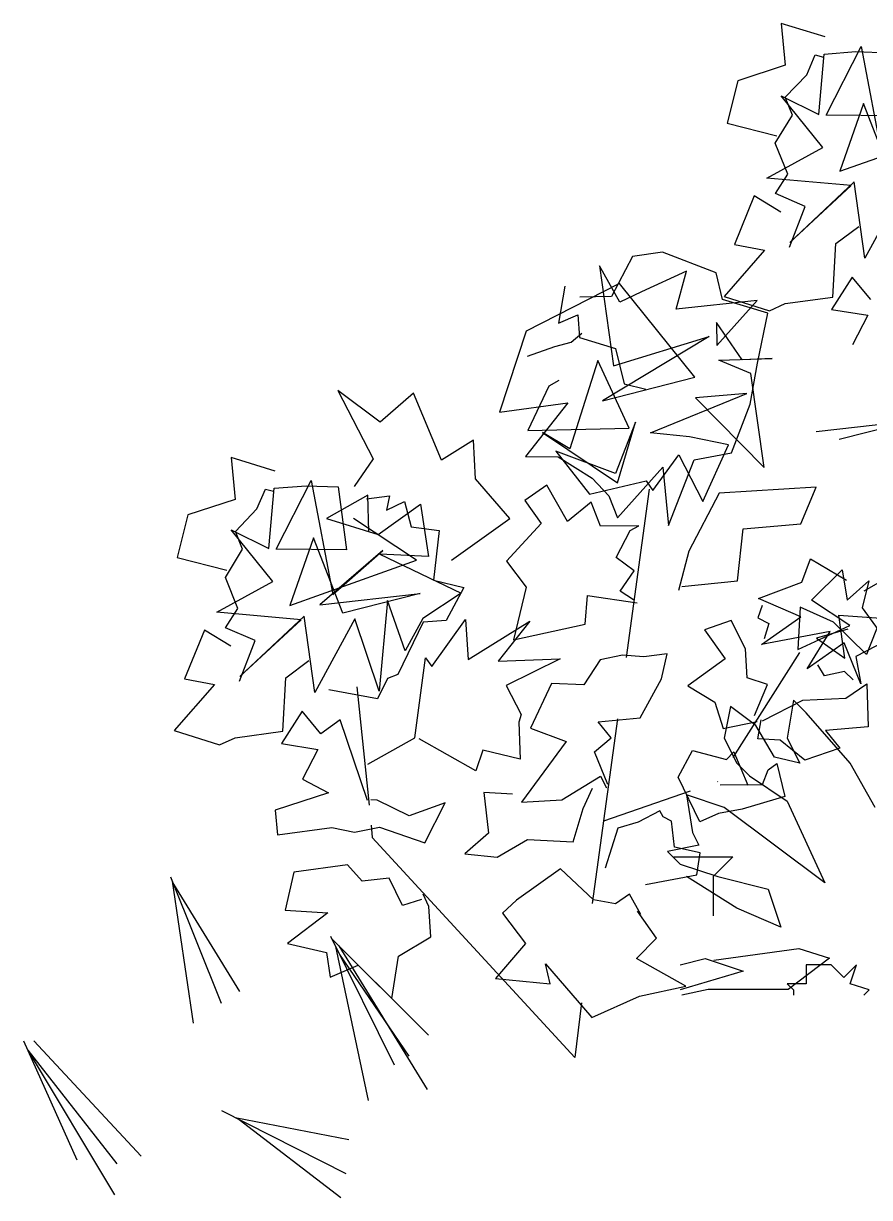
# Model space of a CAD drawing. Extents: x 594.41 to 596.31, y 172.36 to 173.85.
# Drawn here: x 594.415 to 595.168, y 172.619 to 173.664 of the extents above; entities that cross this region are included whole.
import ezdxf

# ---------------------------------------------------------------- set-up
doc = ezdxf.new("R2010")
doc.units = 0
doc.header["$LTSCALE"] = 0.3
doc.header["$MEASUREMENT"] = 0
doc.layers.get('0').update_dxf_attribs({"linetype": 'CONTINUOUS'})

msp = doc.modelspace()

# ---------------------------------------------------------------- linework, layer by layer
for p, q in [((595.0891, 173.6641), (595.0928, 173.6269)), ((595.1284, 173.6522), (595.0891, 173.6641)), ((595.0928, 173.6269), (595.0505, 173.6131)), ((595.0505, 173.6131), (595.0412, 173.5753)), ((595.0412, 173.5753), (595.0854, 173.564)), ((595.0653, 173.5106), (595.0476, 173.4672)), ((595.0889, 173.4962), (595.0653, 173.5106)), ((595.0744, 173.4623), (595.0385, 173.4211)), ((595.0476, 173.4672), (595.0744, 173.4623)), ((595.1353, 173.4205), (595.1378, 173.4681)), ((595.1525, 173.4383), (595.134, 173.4095)), ((595.1689, 173.4183), (595.1525, 173.4383)), ((595.0385, 173.4211), (595.0788, 173.4083)), ((595.0928, 173.4147), (595.1353, 173.4205)), ((595.0788, 173.4083), (595.0928, 173.4147)), ((595.134, 173.4095), (595.1664, 173.4043)), ((595.1664, 173.4043), (595.1528, 173.3779)), ((594.6945, 173.3374), (594.7262, 173.2764)), ((594.7323, 173.3091), (594.6945, 173.3374)), ((594.7621, 173.335), (594.7323, 173.3091)), ((594.7869, 173.2755), (594.7621, 173.335)), ((594.8154, 173.2932), (594.7869, 173.2755)), ((594.8171, 173.2587), (594.8154, 173.2932)), ((594.5996, 173.2776), (594.6033, 173.2404)), ((594.6389, 173.2657), (594.5996, 173.2776)), ((594.7262, 173.2764), (594.709, 173.252)), ((594.8478, 173.2233), (594.8171, 173.2587)), ((594.8991, 173.2208), (594.8805, 173.2531)), ((594.9514, 173.0996), (594.9721, 173.2495)), ((595.0341, 173.2459), (595.0071, 173.1943)), ((595.1202, 173.2514), (595.0341, 173.2459)), ((595.1066, 173.2187), (595.1202, 173.2514)), ((594.6033, 173.2404), (594.561, 173.2266)), ((594.8611, 173.2394), (594.8755, 173.219)), ((594.92, 173.238), (594.8991, 173.2208)), ((594.9284, 173.2165), (594.92, 173.238)), ((594.561, 173.2266), (594.5517, 173.1888)), ((594.7957, 173.1863), (594.8478, 173.2233)), ((594.8755, 173.219), (594.8448, 173.1855)), ((594.9624, 173.217), (594.9284, 173.2165)), ((594.9423, 173.1887), (594.9547, 173.2128)), ((594.9547, 173.2128), (594.9624, 173.217)), ((595.0504, 173.168), (595.0553, 173.2141)), ((595.0553, 173.2141), (595.1066, 173.2187)), ((595.0071, 173.1943), (594.9978, 173.1592)), ((594.5517, 173.1888), (594.5959, 173.1775)), ((594.8448, 173.1855), (594.8623, 173.1622)), ((594.9583, 173.1768), (594.9423, 173.1887)), ((595.163, 173.1591), (595.2048, 173.1828)), ((594.9458, 173.1588), (594.9583, 173.1768)), ((594.8623, 173.1622), (594.851, 173.1153)), ((594.9577, 173.1509), (594.9458, 173.1588)), ((595.0007, 173.1628), (595.0504, 173.168)), ((594.9147, 173.1295), (594.9167, 173.155)), ((594.9167, 173.155), (594.9609, 173.1484)), ((594.8081, 173.1336), (594.8106, 173.0979)), ((594.8106, 173.0979), (594.8654, 173.1321)), ((594.8654, 173.1321), (594.8373, 173.0964)), ((594.851, 173.1153), (594.9147, 173.1295)), ((595.0446, 173.1327), (595.021, 173.1243)), ((595.0574, 173.1075), (595.0446, 173.1327)), ((594.5758, 173.1241), (594.5581, 173.0807)), ((594.5994, 173.1097), (594.5758, 173.1241)), ((595.021, 173.1243), (595.0393, 173.0984)), ((595.059, 173.0816), (595.0574, 173.1075)), ((594.7632, 173.0283), (594.7725, 173.0994)), ((594.7725, 173.0994), (594.7784, 173.0917)), ((594.8373, 173.0964), (594.8924, 173.0984)), ((594.8924, 173.0984), (594.8445, 173.0747)), ((594.9281, 173.0976), (594.9136, 173.0753)), ((594.9479, 173.1019), (594.9281, 173.0976)), ((594.9669, 173.1002), (594.9479, 173.1019)), ((594.9878, 173.103), (594.9669, 173.1002)), ((594.9826, 173.0807), (594.9878, 173.103)), ((595.0393, 173.0984), (595.0062, 173.0744)), ((595.0464, 173.0106), (595.1059, 173.104)), ((594.5849, 173.0758), (594.549, 173.0346)), ((594.5581, 173.0807), (594.5849, 173.0758)), ((594.6458, 173.034), (594.6483, 173.0816)), ((594.8847, 173.0766), (594.866, 173.0367)), ((594.9136, 173.0753), (594.8847, 173.0766)), ((594.9637, 173.046), (594.9826, 173.0807)), ((595.0771, 173.0758), (595.059, 173.0816)), ((595.0656, 173.048), (595.0771, 173.0758)), ((595.1467, 173.0636), (595.1653, 173.0761)), ((595.1653, 173.0761), (595.1665, 173.0379)), ((594.73, 173.0628), (594.6865, 173.0709)), ((594.7115, 173.0737), (594.7224, 172.9681)), ((594.8445, 173.0747), (594.8577, 173.0489)), ((595.0062, 173.0744), (595.0303, 173.0599)), ((595.0303, 173.0599), (595.0376, 173.0366)), ((595.0441, 173.056), (595.0385, 173.028)), ((595.0441, 173.056), (595.0385, 173.028)), ((595.0665, 173.0392), (595.0441, 173.056)), ((595.0665, 173.0392), (595.0441, 173.056)), ((595.0726, 173.0433), (595.1086, 173.0616)), ((595.1001, 173.0616), (595.0945, 173.028)), ((595.1001, 173.0616), (595.0945, 173.028)), ((595.1114, 173.0504), (595.1001, 173.0616)), ((595.1114, 173.0504), (595.1001, 173.0616)), ((595.1086, 173.0616), (595.1467, 173.0636)), ((594.663, 173.0518), (594.6445, 173.023)), ((594.6794, 173.0318), (594.663, 173.0518)), ((594.6966, 173.0443), (594.6794, 173.0318)), ((594.721, 172.9723), (594.6966, 173.0443)), ((594.8577, 173.0489), (594.8558, 173.0422)), ((594.9213, 172.8808), (594.9439, 173.0452)), ((594.9264, 173.0425), (594.9637, 173.046)), ((595.0685, 173.0273), (595.0715, 173.0442)), ((595.1506, 173.0055), (595.1114, 173.0504)), ((595.1506, 173.0055), (595.1114, 173.0504)), ((594.549, 173.0346), (594.5893, 173.0218)), ((594.6033, 173.0282), (594.6458, 173.034)), ((594.8558, 173.0422), (594.8568, 173.0092)), ((594.866, 173.0367), (594.8979, 173.025)), ((594.9379, 173.0283), (594.9264, 173.0425)), ((595.0376, 173.0366), (595.0678, 173.0427)), ((595.0833, 173.0111), (595.0665, 173.0392)), ((595.0833, 173.0111), (595.0665, 173.0392)), ((595.1665, 173.0379), (595.1288, 173.0347)), ((595.1288, 173.0347), (595.1415, 173.0189)), ((594.5893, 173.0218), (594.6033, 173.0282)), ((594.6445, 173.023), (594.6769, 173.0178)), ((594.7214, 173.0047), (594.7632, 173.0283)), ((594.8174, 172.9987), (594.7671, 173.0273)), ((594.8979, 173.025), (594.8582, 172.9709)), ((594.9232, 173.0158), (594.9379, 173.0283)), ((595.0385, 173.028), (595.0497, 173.0055)), ((595.0385, 173.028), (595.0497, 173.0055)), ((595.0883, 173.026), (595.0685, 173.0273)), ((595.1103, 173.0082), (595.0883, 173.026)), ((595.0945, 173.028), (595.1058, 173.0055)), ((595.0945, 173.028), (595.1058, 173.0055)), ((594.6769, 173.0178), (594.6633, 172.9914)), ((594.8236, 173.0173), (594.8174, 172.9987)), ((594.8568, 173.0092), (594.8236, 173.0173)), ((594.935, 172.9865), (594.9232, 173.0158)), ((594.9974, 172.9931), (595.0102, 173.017)), ((595.0102, 173.017), (595.0406, 173.0089)), ((595.0406, 173.0089), (595.047, 173.0158)), ((595.047, 173.0158), (595.0594, 172.986)), ((595.1415, 173.0189), (595.1103, 173.0082)), ((595.0497, 173.0055), (595.0609, 172.9943)), ((595.0497, 173.0055), (595.0609, 172.9943)), ((595.0775, 172.9998), (595.0853, 173.0054)), ((595.1058, 173.0055), (595.0833, 173.0111)), ((595.1058, 173.0055), (595.0833, 173.0111)), ((595.0853, 173.0054), (595.0926, 172.976)), ((595.173, 172.9663), (595.1506, 173.0055)), ((595.173, 172.9663), (595.1506, 173.0055)), ((594.8939, 172.9731), (594.9284, 172.9941)), ((594.9284, 172.9941), (594.9337, 172.9838)), ((595.0169, 172.9534), (594.9974, 172.9931)), ((595.0609, 172.9943), (595.0945, 172.9719)), ((595.0609, 172.9943), (595.0945, 172.9719)), ((595.0727, 172.9867), (595.0775, 172.9998)), ((594.6633, 172.9914), (594.6862, 172.9792)), ((594.913, 172.9654), (594.9212, 172.9834)), ((595.0325, 172.9891), (595.0328, 172.9892)), ((595.0349, 172.9862), (595.0727, 172.9867)), ((594.6862, 172.9792), (594.6389, 172.9639)), ((594.7297, 172.9726), (594.7241, 172.9731)), ((594.758, 172.9586), (594.7297, 172.9726)), ((594.8245, 172.9795), (594.8287, 172.9433)), ((594.85, 172.9781), (594.8245, 172.9795)), ((594.8582, 172.9709), (594.8939, 172.9731)), ((595.0082, 172.9808), (594.9312, 172.9541)), ((595.0385, 172.9663), (595.0048, 172.9775)), ((595.0048, 172.9775), (595.0104, 172.9438)), ((595.0048, 172.9775), (595.0104, 172.9438)), ((595.0385, 172.9663), (595.0048, 172.9775)), ((595.0926, 172.976), (595.0545, 172.9647)), ((595.0945, 172.9719), (595.1282, 172.899)), ((595.0945, 172.9719), (595.1282, 172.899)), ((594.6389, 172.9639), (594.6408, 172.9419)), ((594.79, 172.9703), (594.758, 172.9586)), ((594.7721, 172.9346), (594.79, 172.9703)), ((594.904, 172.9357), (594.913, 172.9654)), ((594.9812, 172.9633), (594.9619, 172.9532)), ((594.9841, 172.9578), (594.9812, 172.9633)), ((595.0333, 172.9609), (595.0169, 172.9534)), ((595.0545, 172.9647), (595.0333, 172.9609)), ((595.0833, 172.9326), (595.0385, 172.9663)), ((595.0833, 172.9326), (595.0385, 172.9663)), ((594.7242, 172.9503), (594.7253, 172.9396)), ((594.9619, 172.9532), (594.9438, 172.9479)), ((594.9916, 172.9541), (594.9841, 172.9578)), ((594.9942, 172.9309), (594.9916, 172.9541)), ((594.6408, 172.9419), (594.6892, 172.9483)), ((594.6892, 172.9483), (594.7093, 172.9441)), ((594.7093, 172.9441), (594.7317, 172.9487)), ((594.7253, 172.9396), (594.9055, 172.7437)), ((594.7317, 172.9487), (594.7721, 172.9346)), ((594.8287, 172.9433), (594.8076, 172.925)), ((594.9438, 172.9479), (594.9326, 172.9122)), ((595.0104, 172.9438), (595.016, 172.9326)), ((595.0104, 172.9438), (595.016, 172.9326)), ((594.8365, 172.9218), (594.8634, 172.9378)), ((594.8634, 172.9378), (594.904, 172.9357)), ((595.016, 172.9326), (594.988, 172.927)), ((595.016, 172.9326), (594.988, 172.927)), ((595.0171, 172.9259), (594.9942, 172.9309)), ((595.1282, 172.899), (595.0833, 172.9326)), ((595.1282, 172.899), (595.0833, 172.9326)), ((594.8076, 172.925), (594.8365, 172.9218)), ((594.988, 172.927), (594.9992, 172.9158)), ((594.988, 172.927), (594.9992, 172.9158)), ((594.9936, 172.9223), (595.0461, 172.9223)), ((594.9936, 172.9223), (595.0461, 172.9223)), ((595.014, 172.9061), (595.0171, 172.9259)), ((595.0461, 172.9223), (595.0286, 172.9048)), ((595.0461, 172.9223), (595.0286, 172.9048)), ((594.6554, 172.9087), (594.6476, 172.8749)), ((594.7033, 172.9152), (594.6554, 172.9087)), ((594.7163, 172.9006), (594.7033, 172.9152)), ((594.8929, 172.9116), (594.8536, 172.8838)), ((594.9222, 172.8839), (594.8929, 172.9116)), ((594.9992, 172.9158), (595.0329, 172.9046)), ((594.9992, 172.9158), (595.0329, 172.9046)), ((594.5458, 172.9043), (594.5907, 172.792)), ((594.5473, 172.9005), (594.5659, 172.7743)), ((594.5483, 172.8979), (594.607, 172.8025)), ((594.7404, 172.9032), (594.7163, 172.9006)), ((594.7521, 172.8789), (594.7404, 172.9032)), ((594.9685, 172.8975), (595.014, 172.9061)), ((595.0497, 172.8766), (595.0048, 172.9046)), ((595.0497, 172.8766), (595.0048, 172.9046)), ((595.0286, 172.9048), (595.0286, 172.8698)), ((595.0286, 172.9048), (595.0286, 172.8698)), ((595.0329, 172.9046), (595.0777, 172.8934)), ((595.0329, 172.9046), (595.0777, 172.8934)), ((594.7756, 172.878), (594.7707, 172.8891)), ((594.9541, 172.8891), (594.9417, 172.8804)), ((594.9643, 172.871), (594.9541, 172.8891)), ((595.0777, 172.8934), (595.0889, 172.8597)), ((595.0777, 172.8934), (595.0889, 172.8597)), ((594.7692, 172.8844), (594.7521, 172.8789)), ((594.7773, 172.851), (594.7756, 172.878)), ((594.8536, 172.8838), (594.8413, 172.8722)), ((594.9417, 172.8804), (594.9222, 172.8839)), ((595.0889, 172.8597), (595.0497, 172.8766)), ((595.0889, 172.8597), (595.0497, 172.8766)), ((594.6476, 172.8749), (594.6856, 172.8725)), ((594.6856, 172.8725), (594.6499, 172.8452)), ((594.8413, 172.8722), (594.8615, 172.8452)), ((594.9782, 172.8499), (594.9614, 172.874)), ((594.6499, 172.8452), (594.6844, 172.8372)), ((594.6881, 172.8516), (594.7448, 172.7372)), ((594.6892, 172.8493), (594.7754, 172.7634)), ((594.7487, 172.8339), (594.7773, 172.851)), ((594.8615, 172.8452), (594.8348, 172.814)), ((594.9604, 172.8316), (594.9782, 172.8499)), ((594.6844, 172.8372), (594.6877, 172.8151)), ((594.6926, 172.8424), (594.7215, 172.7053)), ((594.6954, 172.8431), (594.7742, 172.715)), ((594.6961, 172.8353), (594.7579, 172.7448)), ((595.0292, 172.8302), (595.1049, 172.8405)), ((595.0292, 172.8302), (595.1049, 172.8405)), ((595.1049, 172.8405), (595.1323, 172.8319)), ((595.1049, 172.8405), (595.1323, 172.8319)), ((594.6877, 172.8151), (594.7127, 172.8258)), ((594.7127, 172.8258), (594.7428, 172.796)), ((594.7428, 172.796), (594.7487, 172.8339)), ((594.8794, 172.8269), (594.9206, 172.7792)), ((594.8835, 172.8093), (594.8794, 172.8269)), ((595.0043, 172.807), (594.9604, 172.8316)), ((594.9992, 172.8261), (595.0216, 172.8317)), ((594.9992, 172.8261), (595.0216, 172.8317)), ((595.0216, 172.8317), (595.0553, 172.8205)), ((595.0216, 172.8317), (595.0553, 172.8205)), ((595.1323, 172.8319), (595.0953, 172.8042)), ((595.1323, 172.8319), (595.0953, 172.8042)), ((595.1114, 172.8261), (595.1114, 172.8093)), ((595.1338, 172.8261), (595.1114, 172.8261)), ((595.1338, 172.8261), (595.1114, 172.8261)), ((595.1114, 172.8261), (595.1114, 172.8093)), ((595.145, 172.8149), (595.1338, 172.8261)), ((595.145, 172.8149), (595.1338, 172.8261)), ((595.1562, 172.8261), (595.145, 172.8149)), ((595.1562, 172.8261), (595.145, 172.8149)), ((595.1506, 172.8093), (595.1562, 172.8261)), ((595.1506, 172.8093), (595.1562, 172.8261)), ((594.8348, 172.814), (594.8835, 172.8093)), ((595.0553, 172.8205), (594.9992, 172.8037)), ((595.0553, 172.8205), (594.9992, 172.8037)), ((594.9631, 172.7983), (595.0043, 172.807)), ((595.0243, 172.8042), (595.0007, 172.7991)), ((595.0243, 172.8042), (595.0007, 172.7991)), ((595.0953, 172.8042), (595.0243, 172.8042)), ((595.0953, 172.8042), (595.0243, 172.8042)), ((595.1114, 172.8093), (595.0945, 172.8093)), ((595.0945, 172.8093), (595.1001, 172.8037)), ((595.0945, 172.8093), (595.1001, 172.8037)), ((595.1114, 172.8093), (595.0945, 172.8093)), ((595.1001, 172.8037), (595.1001, 172.7991)), ((595.1001, 172.8037), (595.1001, 172.7991)), ((595.1674, 172.8037), (595.1506, 172.8093)), ((595.1674, 172.8037), (595.1506, 172.8093)), ((595.1628, 172.7991), (595.1674, 172.8037)), ((595.1628, 172.7991), (595.1674, 172.8037)), ((594.9206, 172.7792), (594.9631, 172.7983)), ((594.9116, 172.7923), (594.9055, 172.7437)), ((594.4148, 172.7585), (594.4623, 172.6524)), ((594.424, 172.7585), (594.5197, 172.6557)), ((594.4186, 172.7502), (594.498, 172.6488)), ((594.4189, 172.7494), (594.4957, 172.6214)), ((594.591, 172.6964), (594.7017, 172.6403)), ((594.6031, 172.6903), (594.7044, 172.6706)), ((594.6068, 172.6884), (594.6974, 172.619))]:
    msp.add_line(p, q)
at = {"color": 1, "linetype": 'CONTINUOUS'}
for p, q in [((595.1293, 173.5826), (595.1603, 173.6437)), ((595.1603, 173.6437), (595.1796, 173.5422)), ((595.112, 173.6185), (595.1196, 173.6361)), ((595.1196, 173.6361), (595.1268, 173.6342)), ((595.1227, 173.5832), (595.1275, 173.6368)), ((595.1275, 173.6368), (595.1558, 173.6391)), ((595.1558, 173.6391), (595.1844, 173.6381)), ((595.0929, 173.5984), (595.112, 173.6185)), ((595.0891, 173.5997), (595.1227, 173.5832)), ((595.1262, 173.5536), (595.0891, 173.5997)), ((595.0992, 173.5826), (595.0929, 173.5984)), ((595.1624, 173.5928), (595.1415, 173.5326)), ((595.1886, 173.5257), (595.1624, 173.5928)), ((595.084, 173.5575), (595.0992, 173.5826)), ((595.1918, 173.5819), (595.1293, 173.5826)), ((595.1415, 173.5326), (595.2542, 173.5727)), ((595.095, 173.5299), (595.084, 173.5575)), ((595.0764, 173.5264), (595.1262, 173.5536)), ((595.1516, 173.5198), (595.0764, 173.5264)), ((595.0842, 173.5127), (595.095, 173.5299)), ((595.1542, 173.5231), (595.0968, 173.4692)), ((595.0968, 173.4692), (595.1516, 173.5198)), ((595.1637, 173.4551), (595.1542, 173.5231)), ((595.1992, 173.5205), (595.1637, 173.4551)), ((595.1106, 173.5011), (595.0842, 173.5127)), ((595.0966, 173.465), (595.1106, 173.5011)), ((594.9568, 173.4567), (594.9383, 173.4212)), ((594.9835, 173.4606), (594.9568, 173.4567)), ((595.0314, 173.4422), (594.9835, 173.4606)), ((594.9274, 173.4484), (594.9399, 173.3594)), ((594.9457, 173.4159), (594.9274, 173.4484)), ((595.0049, 173.4435), (594.965, 173.4251)), ((594.9957, 173.4097), (595.0049, 173.4435)), ((595.0369, 173.4185), (595.0314, 173.4422)), ((594.9454, 173.4327), (594.8621, 173.3903)), ((594.8965, 173.4304), (594.8909, 173.3972)), ((595.0123, 173.3492), (594.9454, 173.4327)), ((594.9383, 173.4212), (594.91, 173.4205)), ((594.965, 173.4251), (594.9457, 173.4159)), ((595.0679, 173.4176), (594.9957, 173.4097)), ((595.0319, 173.3775), (595.0679, 173.4176)), ((595.0772, 173.4061), (595.0369, 173.4185)), ((594.8909, 173.3972), (594.9081, 173.4047)), ((594.9081, 173.4047), (594.9097, 173.3847)), ((595.0682, 173.3617), (595.0772, 173.4061)), ((594.8621, 173.3903), (594.8385, 173.318)), ((595.0317, 173.3978), (595.0319, 173.3775)), ((595.0544, 173.3647), (595.0317, 173.3978)), ((594.8877, 173.3765), (594.9023, 173.3804)), ((594.9023, 173.3804), (594.9118, 173.3883)), ((594.9097, 173.3847), (594.9417, 173.3748)), ((595.025, 173.3854), (594.9301, 173.3282)), ((594.9399, 173.3594), (595.025, 173.3854)), ((594.8634, 173.3679), (594.8877, 173.3765)), ((594.9417, 173.3748), (594.9494, 173.3433)), ((594.9261, 173.364), (594.901, 173.2855)), ((594.9539, 173.3039), (594.9261, 173.364)), ((595.0338, 173.3643), (595.0811, 173.366)), ((595.0621, 173.3525), (595.0338, 173.3643)), ((595.0811, 173.366), (595.0544, 173.3647)), ((595.0616, 173.3252), (595.0682, 173.3617)), ((594.9301, 173.3282), (595.0123, 173.3492)), ((595.074, 173.2687), (595.0621, 173.3525)), ((594.8824, 173.3413), (594.8637, 173.3019)), ((594.8912, 173.3462), (594.8824, 173.3413)), ((594.9494, 173.3433), (594.9687, 173.3387)), ((594.8385, 173.318), (594.8994, 173.3265)), ((594.8994, 173.3265), (594.8615, 173.2786)), ((594.9729, 173.2996), (595.0586, 173.3347)), ((595.0586, 173.3347), (595.0129, 173.3308)), ((595.0129, 173.3308), (595.074, 173.2687)), ((595.0451, 173.2818), (595.0616, 173.3252)), ((594.9594, 173.3091), (594.9417, 173.2634)), ((594.9436, 173.2552), (594.9594, 173.3091)), ((595.1203, 173.3009), (595.2095, 173.3111)), ((595.2095, 173.3111), (595.1407, 173.2937)), ((594.8637, 173.3019), (594.9539, 173.3039)), ((594.8769, 173.2999), (594.9436, 173.2552)), ((594.901, 173.2855), (594.8769, 173.2999)), ((595.0076, 173.296), (594.9729, 173.2996)), ((595.0422, 173.2891), (595.0076, 173.296)), ((595.0195, 173.2385), (595.0422, 173.2891)), ((594.8615, 173.2786), (594.8906, 173.2782)), ((594.8885, 173.2835), (594.9187, 173.245)), ((594.9417, 173.2634), (594.8885, 173.2835)), ((594.8906, 173.2782), (594.9211, 173.2592)), ((594.975, 173.2483), (594.9981, 173.2802)), ((594.9888, 173.2171), (595.0118, 173.2756)), ((594.9981, 173.2802), (595.0195, 173.2385)), ((595.0118, 173.2756), (595.0451, 173.2818)), ((594.9436, 173.224), (594.984, 173.269)), ((594.984, 173.269), (594.9888, 173.2171)), ((594.6398, 173.1961), (594.6708, 173.2572)), ((594.6708, 173.2572), (594.6901, 173.1557)), ((594.9187, 173.245), (594.969, 173.2569)), ((594.9211, 173.2592), (594.9359, 173.2437)), ((594.969, 173.2569), (594.975, 173.2483)), ((594.6225, 173.232), (594.6301, 173.2496)), ((594.6301, 173.2496), (594.6373, 173.2477)), ((594.6332, 173.1967), (594.638, 173.2503)), ((594.638, 173.2503), (594.6663, 173.2526)), ((594.6663, 173.2526), (594.6949, 173.2516)), ((594.7213, 173.2441), (594.6845, 173.2234)), ((594.6949, 173.2516), (594.7023, 173.1954)), ((594.7202, 173.2409), (594.7405, 173.2437)), ((594.7221, 173.2115), (594.7213, 173.2441)), ((594.7405, 173.2437), (594.7379, 173.2307)), ((594.9359, 173.2437), (594.9436, 173.224)), ((594.6034, 173.212), (594.6225, 173.232)), ((594.7306, 173.2092), (594.7681, 173.2362)), ((594.7379, 173.2307), (594.754, 173.2387)), ((594.754, 173.2387), (594.7599, 173.2159)), ((594.7681, 173.2362), (594.7753, 173.1895)), ((594.6845, 173.2234), (594.7306, 173.2092)), ((594.7647, 173.1862), (594.7086, 173.2234)), ((594.5996, 173.2132), (594.6332, 173.1967)), ((594.6367, 173.1672), (594.5996, 173.2132)), ((594.6097, 173.1961), (594.6034, 173.212)), ((594.7599, 173.2159), (594.7847, 173.2128)), ((594.7847, 173.2128), (594.7798, 173.1684)), ((594.6729, 173.2063), (594.652, 173.1461)), ((594.6991, 173.1392), (594.6729, 173.2063)), ((594.5945, 173.171), (594.6097, 173.1961)), ((594.7023, 173.1954), (594.6398, 173.1961)), ((594.7348, 173.1948), (594.6787, 173.1465)), ((594.6901, 173.1557), (594.7348, 173.1948)), ((594.7319, 173.1918), (594.8044, 173.157)), ((594.7753, 173.1895), (594.7319, 173.1918)), ((594.652, 173.1461), (594.7647, 173.1862)), ((595.1076, 173.1668), (595.1153, 173.1875)), ((595.1153, 173.1875), (595.1473, 173.1685)), ((594.6055, 173.1434), (594.5945, 173.171)), ((595.1163, 173.1507), (595.1436, 173.1777)), ((595.1436, 173.1777), (595.1478, 173.1507)), ((594.5869, 173.1399), (594.6367, 173.1672)), ((594.7798, 173.1684), (594.8067, 173.1621)), ((594.8067, 173.1621), (594.7911, 173.1327)), ((595.069, 173.1521), (595.1076, 173.1668)), ((595.1478, 173.1507), (595.1671, 173.1678)), ((594.6787, 173.1465), (594.7679, 173.1567)), ((594.7679, 173.1567), (594.6991, 173.1392)), ((594.7388, 173.1504), (594.7314, 173.0696)), ((594.7544, 173.1057), (594.7388, 173.1504)), ((594.8044, 173.157), (594.7703, 173.1343)), ((595.1068, 173.136), (595.069, 173.1521)), ((595.1502, 173.1281), (595.1163, 173.1507)), ((594.6621, 173.1333), (594.5869, 173.1399)), ((594.5947, 173.1262), (594.6055, 173.1434)), ((595.106, 173.1445), (595.1041, 173.1067)), ((595.1359, 173.131), (595.106, 173.1445)), ((595.1613, 173.1438), (595.1827, 173.1146)), ((594.6647, 173.1366), (594.6073, 173.0827)), ((594.6073, 173.0827), (594.6621, 173.1333)), ((594.6742, 173.0686), (594.6647, 173.1366)), ((594.7097, 173.134), (594.6742, 173.0686)), ((594.7314, 173.0696), (594.7097, 173.134)), ((594.7705, 173.131), (594.748, 173.0846)), ((594.7703, 173.1343), (594.7544, 173.1057)), ((594.7911, 173.1327), (594.7705, 173.131)), ((594.7784, 173.0917), (594.8081, 173.1336)), ((595.0716, 173.1113), (595.1068, 173.136)), ((595.1041, 173.1067), (595.1502, 173.1281)), ((595.165, 173.1024), (595.1359, 173.131)), ((595.1404, 173.1373), (595.178, 173.1346)), ((595.146, 173.0991), (595.1404, 173.1373)), ((595.178, 173.1346), (595.165, 173.1024)), ((594.6211, 173.1147), (594.5947, 173.1262)), ((595.1327, 173.1228), (595.0716, 173.1113)), ((595.1124, 173.0896), (595.1327, 173.1228)), ((595.1486, 173.1248), (595.1206, 173.1169)), ((595.1206, 173.1169), (595.146, 173.0991)), ((594.6071, 173.0785), (594.6211, 173.1147)), ((595.1454, 173.1126), (595.1124, 173.0896)), ((595.16, 173.0761), (595.1454, 173.1126)), ((595.1827, 173.1146), (595.1557, 173.1005)), ((595.1557, 173.1005), (595.16, 173.0761)), ((595.1456, 173.0872), (595.1277, 173.0835)), ((595.1533, 173.0798), (595.1456, 173.0872)), ((594.7389, 173.0809), (594.73, 173.0628)), ((594.748, 173.0846), (594.7389, 173.0809))]:
    msp.add_line(p, q, dxfattribs=at)
at = {"color": 20, "linetype": 'CONTINUOUS'}
for p, q in [((595.1378, 173.4681), (595.1584, 173.4834)), ((595.1671, 173.1678), (595.1613, 173.1438)), ((595.0723, 173.146), (595.0684, 173.1349)), ((595.0684, 173.1349), (595.0781, 173.1299)), ((595.0781, 173.1299), (595.074, 173.1162)), ((594.6483, 173.0816), (594.6689, 173.0969)), ((595.1277, 173.0835), (595.1217, 173.0931))]:
    msp.add_line(p, q, dxfattribs=at)
at = {"color": 86, "linetype": 'CONTINUOUS'}
msp.add_line((594.8805, 173.2531), (594.8611, 173.2394), dxfattribs=at)

doc.saveas('drawing.dxf')
